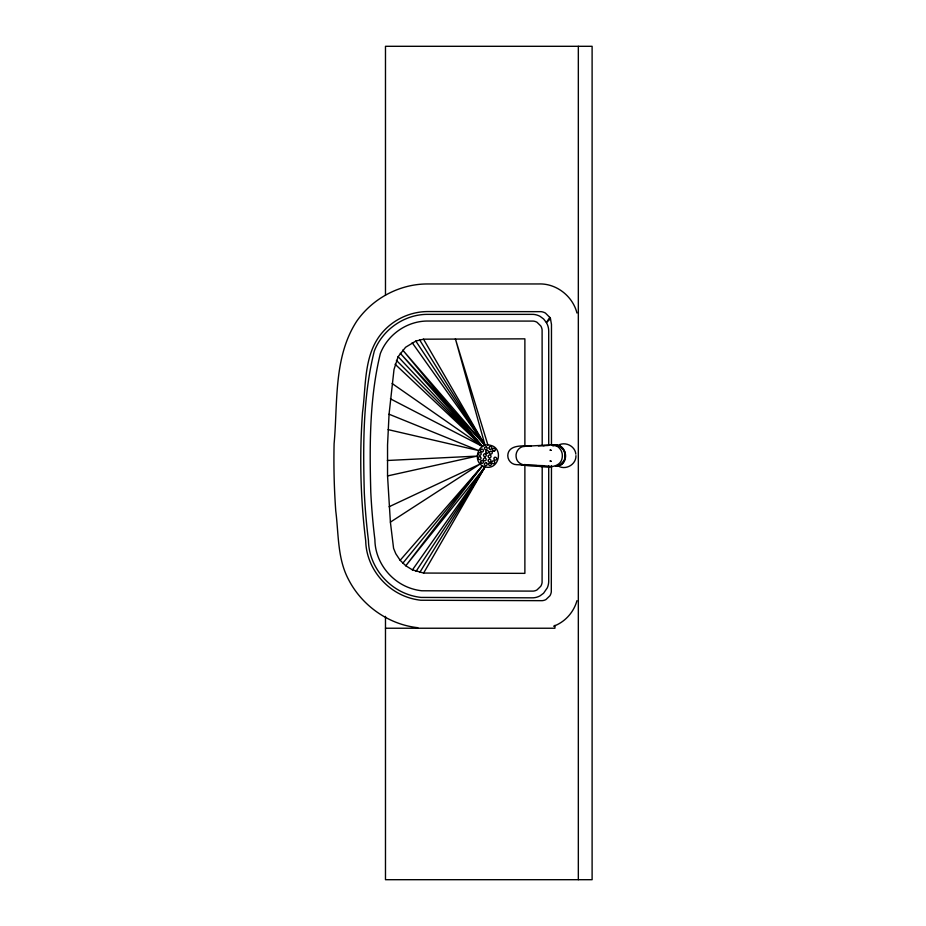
<?xml version="1.0" encoding="UTF-8"?>
<svg xmlns="http://www.w3.org/2000/svg" width="926" height="926" viewBox="0 0 926 926"><rect width="100%" height="100%" fill="white"/><g stroke="black" fill="none" stroke-linecap="round" stroke-linejoin="round"><path stroke-width="1.39" d="M524.88 464.389L524.88 573.356L423.61 573.055L412.429 569.872L405.785 565.774L400.148 560.299L395.784 553.713L393.585 548.366L390.39 522.137L387.543 475.929L387.543 445.047L389.059 414.211L394.013 369.474L398.111 356.695L405.6 347.262L415.82 341.081L423.529 339.182L524.88 338.847L524.88 446.401C519.486 446.112 515.307 451.784 516.118 456.912C517.148 466.588 529.649 465.894 536.524 465.963C545.414 467.514 562.29 469.146 562.36 455.673C562.476 450.082 557.776 444.746 552.058 444.816L524.926 446.286M575.937 455.673C576.319 463.88 567.071 469.783 559.617 466.75M576.956 600.673C573.784 612.26 564.941 622.11 553.609 626.207M423.61 573.055L485.085 466.843C498.558 470.894 504.219 448.589 490.699 445.348C477.226 441.308 471.565 463.613 485.085 466.843L419.779 572.418M416.04 571.342L485.085 466.843L405.785 565.774L482.469 465.732L400.148 560.299M551.468 465.558L551.306 591.807A10.452 10.452 0 0 1 549.928 595.765L545.958 599.55A9.816 9.816 0 0 1 542.011 600.673L420.74 600.233A61.266 61.266 0 0 1 401.259 594.677C380.817 584.977 366.152 563.749 365.724 540.923A654.497 654.497 0 0 1 362.552 412.139C366.268 384.996 363.409 353.408 383.132 331.601C394.476 318.891 411.248 311.449 428.287 311.553L541.039 311.657A11.332 11.332 0 0 1 545.414 313.057L549.789 317.41L546.375 322.537L547.382 324.551A17.224 17.224 0 0 1 548.713 331.138L548.713 445.371M412.429 569.872L485.085 466.843M489.217 447.223L489.715 446.691A1.354 1.354 0 0 1 491.104 446.645L491.625 447.154A1.458 1.458 0 0 1 491.66 448.578L491.162 449.11A1.354 1.354 0 0 1 489.773 449.156L489.252 448.647M480.802 461.264L481.3 460.731A1.458 1.458 0 0 1 482.666 460.673L483.21 461.206A1.458 1.458 0 0 1 483.245 462.618L482.759 463.162A1.354 1.354 0 0 1 481.37 463.197L480.849 462.687M488.419 455.731L488.916 455.198A1.354 1.354 0 0 1 490.294 455.164L490.815 455.673A1.458 1.458 0 0 1 490.861 457.097L490.363 457.629A1.458 1.458 0 0 1 488.859 457.687M488.338 459.944L488.824 459.412A1.354 1.354 0 0 1 490.213 459.377L490.734 459.886A1.458 1.458 0 0 1 490.768 461.298L490.282 461.842A1.354 1.354 0 0 1 488.893 461.877L488.372 461.368A1.354 1.354 0 0 1 488.349 460.06M402.822 563.193L482.469 465.732M549.789 317.41L550.484 318.822L546.375 322.537L543.643 319.019L540.101 316.368A16.055 16.055 0 0 0 531.628 314.365L428.368 314.365C404.963 313.937 382.681 329.332 374.289 351.093C362.784 397.057 363.061 445.429 364.3 492.586A651.36 651.36 0 0 0 368.455 540.564C368.791 562.452 382.832 582.813 402.405 592.119A58.569 58.569 0 0 0 421.029 597.42L531.628 597.826A16.066 16.066 0 0 0 540.032 595.858L543.562 593.253L547.312 587.813A17.224 17.224 0 0 0 548.713 581.308L548.713 465.616M486.416 450.638L485.918 451.17A1.458 1.458 0 0 0 485.953 452.594L486.474 453.103M490.167 451.448L489.669 451.992A1.458 1.458 0 0 0 489.715 453.416L490.236 453.914A1.354 1.354 0 0 0 491.613 453.879L492.111 453.346A1.458 1.458 0 0 0 492.076 451.923L491.556 451.413A1.458 1.458 0 0 0 490.039 451.437M494.634 450.916L495.121 450.383A1.458 1.458 0 0 0 495.086 448.96L494.565 448.45A1.354 1.354 0 0 0 493.176 448.497L492.69 449.029A1.458 1.458 0 0 0 492.725 450.453L493.245 450.962M494.565 457.502L494.067 458.034A1.458 1.458 0 0 0 494.114 459.458L494.634 459.967A1.354 1.354 0 0 0 496.012 459.921L496.51 459.389A1.458 1.458 0 0 0 496.475 457.965L495.954 457.456A1.458 1.458 0 0 0 494.449 457.479M494.067 463.498L494.553 462.965A1.458 1.458 0 0 0 494.519 461.542L493.998 461.032A1.458 1.458 0 0 0 492.493 461.055M390.39 522.137L480.235 463.961L389.059 506.765M559.617 444.596C566.527 441.852 575.185 446.587 575.845 454.134M387.543 475.929L477.052 456.101L387.357 460.488M552.834 445.464C566.92 441.389 569.93 466.287 555.496 466.264M543.064 445.73L544.43 445.58M555.658 466.125C570.833 466.322 567.464 441.389 552.764 445.325M555.484 465.79L556.804 465.697A11.864 11.691 -89.7 0 0 558.065 465.419M531.096 446.135C523.711 445.834 508.096 444.202 507.784 455.673C507.737 460.442 511.858 464.713 516.65 464.678L544.106 465.697M538.319 445.869L548.435 445.487M385.482 628.233L554.917 628.233L554.917 625.339M521.326 465.002L536.779 465.558M541.756 466.137L552.058 466.542M548.296 466.449L544.199 466.276M417.823 627.701C388.526 624.518 361.904 605.639 348.512 579.491C337.319 558.494 338.708 533.897 335.756 510.92C334.147 488.546 333.591 466.091 334.101 443.658C337.874 402.694 333.325 357.054 356.799 321.102C372.692 298.357 399.685 283.912 427.488 283.958L538.654 283.958C556.213 283.194 572.719 296.1 576.967 313.023M388.11 429.618L478.51 450.534L389.059 414.211M390.39 398.828L482.469 446.459L402.741 350.097L485.085 445.348L455.395 338.847L487.886 444.978M392.103 383.491L482.469 446.459L400.24 353.257L485.085 445.348L423.529 339.182M486.474 446.945L486.995 447.455A1.458 1.458 0 0 1 487.03 448.879L486.544 449.411A1.354 1.354 0 0 1 485.155 449.446L484.634 448.948A1.354 1.354 0 0 1 484.611 447.628M485.537 453.948L486.057 454.458A1.458 1.458 0 0 1 486.104 455.881L485.606 456.414A1.354 1.354 0 0 1 484.217 456.449L483.696 455.939A1.458 1.458 0 0 1 483.661 454.516L484.159 453.983A1.458 1.458 0 0 1 485.664 453.925M485.455 458.162L485.976 458.659A1.458 1.458 0 0 1 486.011 460.083L485.525 460.627A1.354 1.354 0 0 1 484.136 460.662L483.615 460.153A1.458 1.458 0 0 1 483.441 458.729M490.653 462.861L491.174 463.37A1.458 1.458 0 0 1 491.208 464.794L490.722 465.327A1.354 1.354 0 0 1 489.333 465.361L488.812 464.852A1.354 1.354 0 0 1 488.789 463.544M480.351 456.865L480.872 457.375A1.458 1.458 0 0 1 480.907 458.798L480.42 459.331A1.458 1.458 0 0 1 478.916 459.389M486.474 462.965L486.995 463.475A1.458 1.458 0 0 1 487.03 464.898L486.532 465.431A1.354 1.354 0 0 1 485.143 465.477L484.622 464.968A1.458 1.458 0 0 1 484.587 463.544L485.085 463.012A1.458 1.458 0 0 1 486.59 462.954M395.101 364.231L482.469 446.459L398.111 356.695M396.386 360.376L482.469 446.459M480.849 451.298L481.37 451.807A1.354 1.354 0 0 0 482.759 451.772L483.245 451.24A1.458 1.458 0 0 0 483.21 449.816L482.689 449.307A1.458 1.458 0 0 0 481.184 449.33M412.186 342.724L485.085 445.348L419.617 339.9M415.82 341.081L485.085 445.348M550.484 318.822L551.468 324.366L551.468 445.383M578.333 46.3L578.333 879.7M542.208 445.371L542.104 329.795A10.325 10.325 0 0 0 540.796 325.975L536.999 322.26A9.7 9.7 0 0 0 533.226 321.09L428.553 321.044C407.706 320.581 387.797 334.217 380.32 353.628C369.381 398.724 369.532 446.054 370.794 492.25A644.508 644.508 0 0 0 374.903 539.719C375.042 559.373 387.566 577.708 405.148 586.054A52.192 52.192 0 0 0 421.735 590.776L533.214 591.112A9.7 9.7 0 0 0 536.964 589.955L540.738 586.297A10.325 10.325 0 0 0 542.092 582.523L542.208 465.57M385.482 295.162L385.482 46.3L592.108 46.3L592.108 879.7L385.482 879.7L385.482 616.369M489.264 463.035A1.354 1.354 0 0 1 490.653 462.988M488.315 457.155A1.458 1.458 0 0 1 488.28 455.731M486.358 453.127A1.458 1.458 0 0 0 487.852 453.08L488.361 452.525A1.458 1.458 0 0 0 488.315 451.101L487.794 450.603A1.458 1.458 0 0 0 486.289 450.626M494.044 463.521A1.458 1.458 0 0 1 492.563 463.556M492.019 463.035A1.458 1.458 0 0 1 491.984 461.611M478.372 458.856A1.458 1.458 0 0 1 478.337 457.432M478.846 456.888A1.458 1.458 0 0 1 480.328 456.842M489.275 448.659A1.354 1.354 0 0 1 489.241 447.339M480.71 451.298A1.458 1.458 0 0 1 480.675 449.874M483.951 458.185A1.458 1.458 0 0 1 485.432 458.139M480.71 462.687A1.458 1.458 0 0 1 480.675 461.264M485.085 447.119A1.354 1.354 0 0 1 486.474 447.084M494.611 450.939A1.458 1.458 0 0 1 493.13 450.974M552.903 445.927A11.864 11.691 89.9 0 1 554.176 445.649L556.804 445.649A11.864 11.691 89.7 0 1 558.065 445.927M559.292 446.344A11.864 11.691 89.7 0 1 560.473 446.899L564.131 450.615A11.864 11.691 90 0 1 565.358 454.342L565.358 457.004A11.864 11.691 -90 0 1 564.131 460.731L560.473 464.458A11.864 11.691 -89.7 0 1 559.292 465.002M550.183 450.082L551.109 450.337L550.183 450.082M550.183 461.009L551.109 461.264L550.183 461.009M478.765 452.93L478.557 453.231A1.458 1.458 0 0 0 478.592 454.654L479.112 455.152A1.458 1.458 0 0 0 480.478 455.129L480.988 454.585A1.458 1.458 0 0 0 480.953 453.161L480.432 452.652A1.354 1.354 0 0 0 479.043 452.687L478.765 452.93"/></g></svg>
